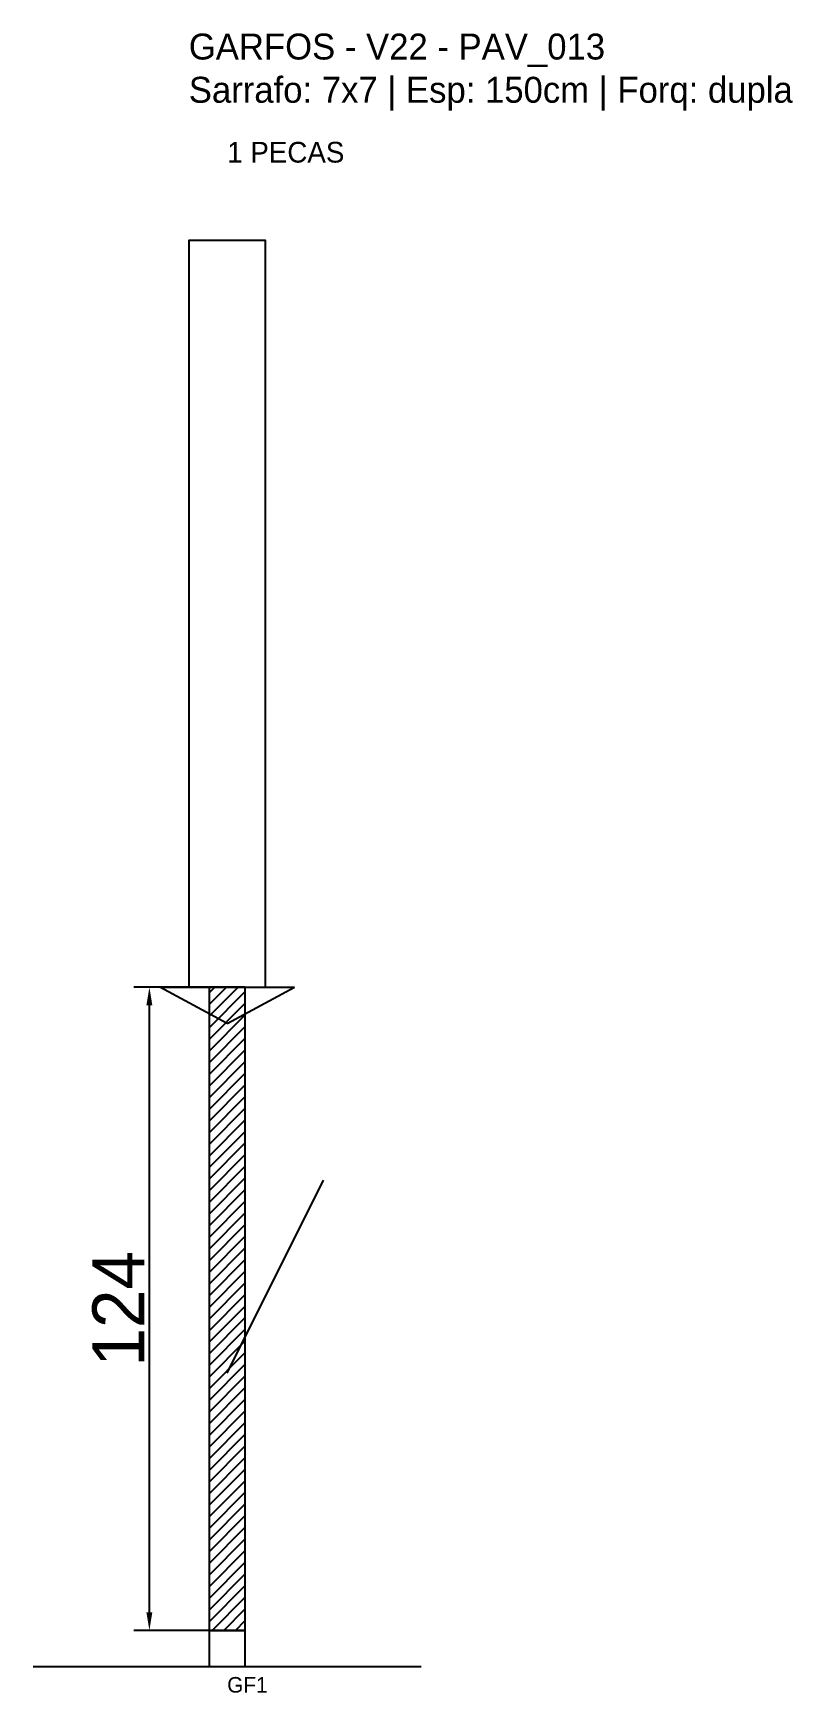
# Model space of a CAD drawing. Header units: metres. Extents: x -30 to 116, y -12 to 308.
import ezdxf

# ---------------------------------------------------------------- set-up
doc = ezdxf.new("R2010")
doc.units = ezdxf.units.M
for name, color, linetype in [('BARRA_ANCORAGEM', 1, 'Continuous'), ('COTA', 241, 'Continuous'), ('GARFOS OK', 3, 'Continuous'), ('NOME DA VIGA', 6, 'Continuous'), ('SARR_7x7', 40, 'Continuous'), ('VIGAS', 3, 'Continuous')]:
    doc.layers.add(name, color=color, linetype=linetype)
doc.dimstyles.new('EZ DXF', dxfattribs={"dimtxt": 10, "dimasz": 3.5, "dimexe": 3, "dimexo": 1.5, "dimgap": 1, "dimtad": 1, "dimdec": 1, "dimdsep": 46, "dimcen": 2.5, "dimazin": 3, "dimtfac": 1, "dimtmove": 0, "dimatfit": 3})

msp = doc.modelspace()

# ---------------------------------------------------------------- hatches: boundary and pattern name
at = {"layer": 'COTA'}
h = msp.add_hatch(dxfattribs=at)
h.set_pattern_fill('ANSI31', scale=0.5)
h.paths.add_polyline_path([(3.9, 0), (10.9, 0), (10.9, 124), (3.9, 124)])

# ---------------------------------------------------------------- linework, layer by layer
at = {"layer": 'BARRA_ANCORAGEM'}
msp.add_line((7.4, 49.6), (26, 86.8), dxfattribs=at)
at = {"layer": 'GARFOS OK'}
for p, q in [((7.4, 117), (-5.6, 124)), ((-5.6, 124), (20.4, 124)), ((7.4, 117), (20.4, 124))]:
    msp.add_line(p, q, dxfattribs=at)
at = {"layer": 'GARFOS OK', "linetype": 'CONTINUOUS'}
msp.add_line((-30, -7), (44.8, -7), dxfattribs=at)
at = {"layer": 'GARFOS OK'}
msp.add_lwpolyline([(3.9, 0), (10.9, 0), (10.9, 124), (3.9, 124), (3.9, 0)], dxfattribs=at)
at = {"layer": 'SARR_7x7'}
msp.add_lwpolyline([(3.9, -7), (10.9, -7), (10.9, 0), (3.9, 0), (3.9, -7)], dxfattribs=at)
at = {"layer": 'VIGAS'}
msp.add_lwpolyline([(0, 124), (14.8, 124), (14.8, 268), (0, 268), (0, 124)], dxfattribs=at)

# ---------------------------------------------------------------- texts
at = {"layer": 'NOME DA VIGA'}
for s, height, p in [('1 PECAS', 4, (7.4, 283)), ('GF1', 3, (7.4, -12))]:
    msp.add_text(s, height=height, dxfattribs=at).set_placement(p)
at = {"layer": 'NOME DA VIGA', "insert": (0, 293), "char_height": 5, "attachment_point": 7}
msp.add_mtext('GARFOS - V22 - PAV_013\\PSarrafo: 7x7 | Esp: 150cm | Forq: dupla', dxfattribs=at)

# ---------------------------------------------------------------- dimensions: what is measured, and where the dimension line sits
at = {"layer": 'COTA'}
msp.add_linear_dim(base=(-7.6, 0), p1=(7.4, 0), p2=(7.4, 124), angle=90, dimstyle='EZ DXF', dxfattribs=at).render()

doc.saveas('drawing.dxf')
